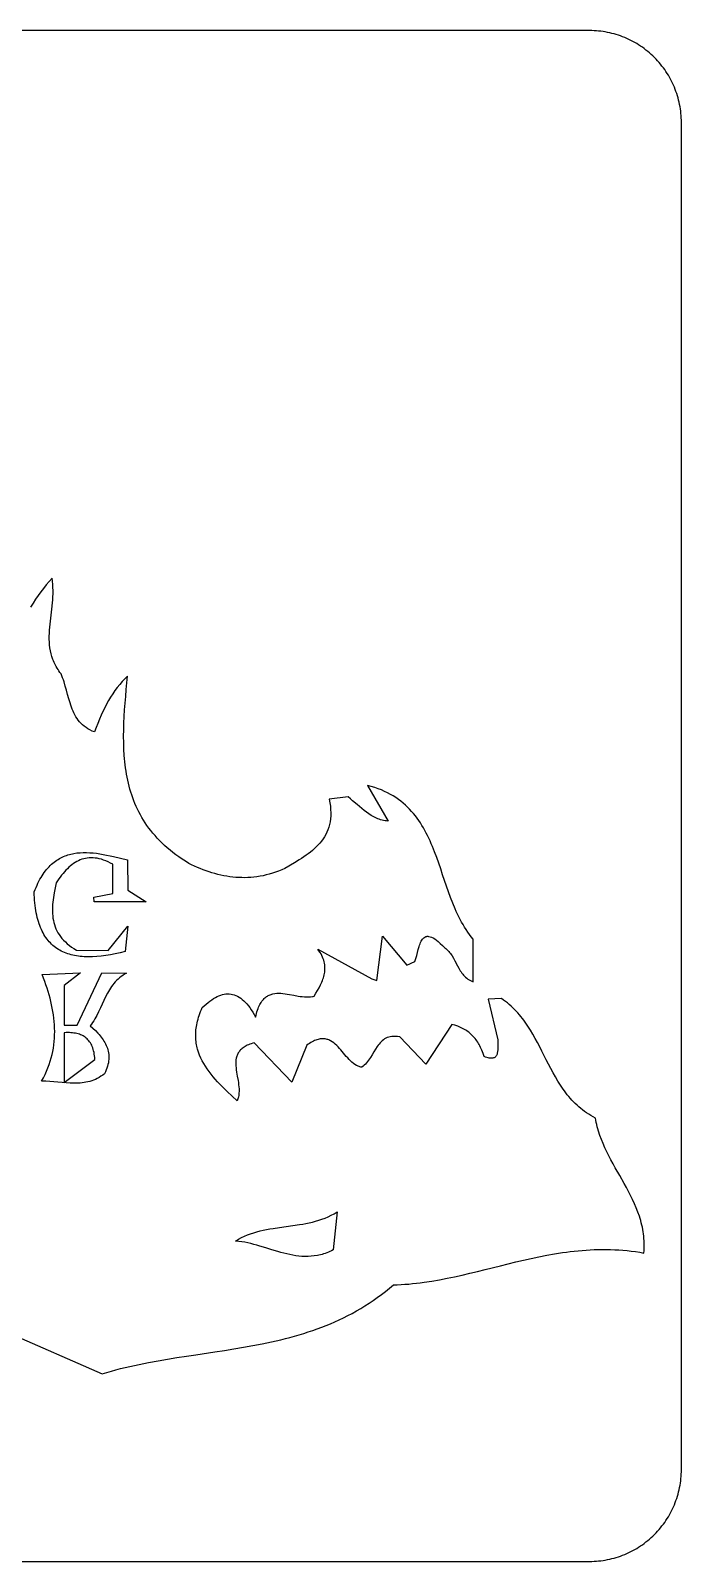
# Model space of a CAD drawing. Header units: metres. Extents: x -0.3 to 49.7, y 0.1 to 50.1.
# Drawn here: x 28.5 to 49.7, y 0.1 to 50.1 of the extents above; entities that cross this region are included whole.
import ezdxf

# ---------------------------------------------------------------- set-up
doc = ezdxf.new("R2010")
doc.units = ezdxf.units.M

msp = doc.modelspace()

# ---------------------------------------------------------------- linework, layer by layer
for points in [[(2.702571, 0.074357), (46.702571, 0.074357), (46.702571, 0.074357), (46.777063, 0.075281), (46.851332, 0.078044), (46.92535, 0.082634), (46.999084, 0.089037), (47.072505, 0.097242), (47.14558, 0.107234), (47.218281, 0.119003), (47.290575, 0.132534), (47.362432, 0.147815), (47.433822, 0.164834), (47.504714, 0.183577), (47.575076, 0.204033), (47.644879, 0.226187), (47.714091, 0.250028), (47.782682, 0.275543), (47.850621, 0.302719), (47.917878, 0.331543), (47.98442, 0.362002), (48.050219, 0.394084), (48.115242, 0.427777), (48.17946, 0.463067), (48.242842, 0.499941), (48.305356, 0.538387), (48.366973, 0.578392), (48.42766, 0.619944), (48.487389, 0.66303), (48.546127, 0.707636), (48.603845, 0.753751), (48.66051, 0.801361), (48.716094, 0.850454), (48.770565, 0.901017), (48.823891, 0.953037), (48.823891, 0.953037), (48.875912, 1.006364), (48.926474, 1.060834), (48.975567, 1.116418), (49.023177, 1.173084), (49.069292, 1.230801), (49.113899, 1.289539), (49.156984, 1.349268), (49.198536, 1.409956), (49.238541, 1.471572), (49.276987, 1.534086), (49.313862, 1.597468), (49.349151, 1.661686), (49.382844, 1.726709), (49.414926, 1.792508), (49.445386, 1.859051), (49.47421, 1.926307), (49.501385, 1.994246), (49.5269, 2.062837), (49.550741, 2.132049), (49.572895, 2.201852), (49.593351, 2.272214), (49.612094, 2.343106), (49.629113, 2.414496), (49.644394, 2.486353), (49.657925, 2.558648), (49.669694, 2.631348), (49.679687, 2.704424), (49.687891, 2.777844), (49.694294, 2.851578), (49.698884, 2.925596), (49.701647, 2.999866), (49.702571, 3.074357), (49.702571, 47.074357), (49.702571, 47.074357), (49.701647, 47.148849), (49.698884, 47.223119), (49.694294, 47.297136), (49.687891, 47.37087), (49.679687, 47.444291), (49.669694, 47.517367), (49.657925, 47.590067), (49.644394, 47.662361), (49.629113, 47.734219), (49.612094, 47.805609), (49.593351, 47.8765), (49.572895, 47.946863), (49.550741, 48.016665), (49.5269, 48.085878), (49.501385, 48.154469), (49.47421, 48.222408), (49.445386, 48.289664), (49.414926, 48.356207), (49.382844, 48.422005), (49.349151, 48.487029), (49.313862, 48.551247), (49.276987, 48.614628), (49.238541, 48.677142), (49.198536, 48.738759), (49.156984, 48.799447), (49.113899, 48.859175), (49.069292, 48.917913), (49.023177, 48.975631), (48.975567, 49.032297), (48.926474, 49.08788), (48.875912, 49.142351), (48.823891, 49.195678), (48.823891, 49.195678), (48.770565, 49.247698), (48.716094, 49.298261), (48.66051, 49.347354), (48.603845, 49.394964), (48.546127, 49.441078), (48.487389, 49.485685), (48.42766, 49.52877), (48.366973, 49.570322), (48.305356, 49.610327), (48.242842, 49.648774), (48.17946, 49.685648), (48.115242, 49.720938), (48.050219, 49.75463), (47.98442, 49.786712), (47.917878, 49.817172), (47.850621, 49.845996), (47.782682, 49.873172), (47.714091, 49.898686), (47.644879, 49.922527), (47.575076, 49.944682), (47.504714, 49.965137), (47.433822, 49.98388), (47.362432, 50.000899), (47.290575, 50.01618), (47.218281, 50.029712), (47.14558, 50.04148), (47.072505, 50.051473), (46.999084, 50.059677), (46.92535, 50.066081), (46.851332, 50.07067), (46.777063, 50.073433), (46.702571, 50.074357), (2.702571, 50.074357)], [(27.706328, 7.554878), (30.788394, 6.204264), (30.788394, 6.204264), (30.937871, 6.248777), (31.087904, 6.291284), (31.238463, 6.331882), (31.38952, 6.370669), (31.541048, 6.407745), (31.693017, 6.443207), (31.845399, 6.477154), (31.998167, 6.509684), (32.304745, 6.570888), (32.612525, 6.627604), (32.92128, 6.680621), (33.230785, 6.730725), (33.540814, 6.778703), (33.851139, 6.825342), (34.471779, 6.917751), (34.78164, 6.965096), (35.090894, 7.014249), (35.399315, 7.065998), (35.706677, 7.121129), (36.012753, 7.180431), (36.317318, 7.244689), (36.468963, 7.278923), (36.620145, 7.314691), (36.770837, 7.352092), (36.921009, 7.391224), (37.070634, 7.432185), (37.219683, 7.475075), (37.368128, 7.51999), (37.515941, 7.56703), (37.663094, 7.616292), (37.809558, 7.667876), (37.955304, 7.72188), (38.100306, 7.778402), (38.244534, 7.83754), (38.38796, 7.899392), (38.530556, 7.964058), (38.672294, 8.031636), (38.813145, 8.102223), (38.953082, 8.175918), (39.092075, 8.25282), (39.230097, 8.333027), (39.367119, 8.416638), (39.503114, 8.50375), (39.638052, 8.594462), (39.771906, 8.688872), (39.904647, 8.78708), (40.036247, 8.889182), (40.166678, 8.995279), (40.295912, 9.105467), (40.295912, 9.105467), (40.422238, 9.109602), (40.548342, 9.115783), (40.674237, 9.123931), (40.799935, 9.133965), (40.925451, 9.145804), (41.050796, 9.159368), (41.175984, 9.174577), (41.301029, 9.19135), (41.550739, 9.229268), (41.800031, 9.272479), (42.04901, 9.320339), (42.297781, 9.372207), (42.546448, 9.427437), (42.795116, 9.485389), (43.043891, 9.545417), (43.292877, 9.606881), (43.791902, 9.731538), (44.29303, 9.854217), (44.544644, 9.913207), (44.797099, 9.969773), (45.050498, 10.023271), (45.304948, 10.07306), (45.560552, 10.118496), (45.817416, 10.158936), (45.946353, 10.177082), (46.075644, 10.193737), (46.205303, 10.208822), (46.335342, 10.222256), (46.465774, 10.233958), (46.596614, 10.243849), (46.727873, 10.251848), (46.859564, 10.257874), (46.991702, 10.261848), (47.124299, 10.263688), (47.257368, 10.263315), (47.390922, 10.260647), (47.524975, 10.255606), (47.659539, 10.248109), (47.794628, 10.238078), (47.930254, 10.225431), (48.066431, 10.210088), (48.203173, 10.191969), (48.340491, 10.170993), (48.478399, 10.14708), (48.478399, 10.14708), (48.484642, 10.22758), (48.488515, 10.307222), (48.490086, 10.386032), (48.489423, 10.464032), (48.486592, 10.541246), (48.48166, 10.617697), (48.474694, 10.69341), (48.465762, 10.768408), (48.454931, 10.842714), (48.442267, 10.916352), (48.427837, 10.989345), (48.41171, 11.061718), (48.393951, 11.133494), (48.374629, 11.204696), (48.353809, 11.275348), (48.331559, 11.345474), (48.283039, 11.484241), (48.229604, 11.621186), (48.171791, 11.756497), (48.110137, 11.890364), (48.045179, 12.022976), (47.977452, 12.15452), (47.907494, 12.285186), (47.835842, 12.415163), (47.6896, 12.673805), (47.54302, 12.931956), (47.470945, 13.061319), (47.400395, 13.191126), (47.331907, 13.321565), (47.266018, 13.452826), (47.203265, 13.585097), (47.144183, 13.718567), (47.08931, 13.853425), (47.039183, 13.98986), (46.994337, 14.12806), (46.974063, 14.197881), (46.95531, 14.268215), (46.938147, 14.339084), (46.922639, 14.410512), (46.908854, 14.482524), (46.89686, 14.555142), (46.89686, 14.555142), (46.82116, 14.59476), (46.747828, 14.636214), (46.676793, 14.679448), (46.607981, 14.724406), (46.541322, 14.771031), (46.476742, 14.819269), (46.41417, 14.869062), (46.353535, 14.920354), (46.294763, 14.97309), (46.237784, 15.027213), (46.182524, 15.082668), (46.128912, 15.139398), (46.076877, 15.197347), (46.026345, 15.256459), (45.977245, 15.316678), (45.929506, 15.377948), (45.883054, 15.440212), (45.837819, 15.503416), (45.750707, 15.632414), (45.667596, 15.764494), (45.587908, 15.899208), (45.511069, 16.036106), (45.436501, 16.17474), (45.363629, 16.314661), (45.291878, 16.455421), (45.149429, 16.737662), (45.077581, 16.878245), (45.004549, 17.017872), (44.929756, 17.156095), (44.852627, 17.292464), (44.772587, 17.426531), (44.689057, 17.557848), (44.601464, 17.685965), (44.555963, 17.748683), (44.50923, 17.810434), (44.461194, 17.87116), (44.411781, 17.930806), (44.36092, 17.989316), (44.308539, 18.046633), (44.254566, 18.102702), (44.198928, 18.157466), (44.141555, 18.210869), (44.082374, 18.262856), (44.021312, 18.31337), (43.958299, 18.362355), (43.893261, 18.409755), (43.826128, 18.455514), (43.389755, 18.43945), (43.703631, 17.107827), (43.703631, 17.107827), (43.707358, 16.97313), (43.708972, 16.906943), (43.70918, 16.842752), (43.707052, 16.781476), (43.701658, 16.72403), (43.692069, 16.671333), (43.68541, 16.647052), (43.677354, 16.624301), (43.667784, 16.603197), (43.656585, 16.583852), (43.643638, 16.566382), (43.62883, 16.550902), (43.612042, 16.537526), (43.59316, 16.526369), (43.572067, 16.517545), (43.548646, 16.511169), (43.522781, 16.507356), (43.494357, 16.506221), (43.463257, 16.507877), (43.429364, 16.51244), (43.392563, 16.520024), (43.352737, 16.530744), (43.30977, 16.544715), (43.263546, 16.56205), (43.263546, 16.56205), (43.228154, 16.668543), (43.189226, 16.769089), (43.146635, 16.863799), (43.123925, 16.909001), (43.100251, 16.952785), (43.075598, 16.995165), (43.049948, 17.036156), (43.023287, 17.07577), (42.995597, 17.114023), (42.966864, 17.150927), (42.93707, 17.186496), (42.906201, 17.220745), (42.87424, 17.253686), (42.841171, 17.285335), (42.806977, 17.315704), (42.771644, 17.344808), (42.735155, 17.37266), (42.697494, 17.399274), (42.658645, 17.424664), (42.618592, 17.448843), (42.577319, 17.471827), (42.53481, 17.493627), (42.491049, 17.514259), (42.44602, 17.533736), (42.399707, 17.552072), (42.303165, 17.585375), (42.201295, 17.614279), (41.358329, 16.313971), (40.504849, 17.205028), (40.504849, 17.205028), (40.435507, 17.216544), (40.370299, 17.222688), (40.309011, 17.223722), (40.251426, 17.21991), (40.197328, 17.211515), (40.146502, 17.198799), (40.098732, 17.182027), (40.053803, 17.161461), (40.011497, 17.137364), (39.9716, 17.109999), (39.933895, 17.07963), (39.898167, 17.046519), (39.8642, 17.010929), (39.831778, 16.973124), (39.800686, 16.933367), (39.770707, 16.891921), (39.713226, 16.805013), (39.657609, 16.714506), (39.602129, 16.622503), (39.54506, 16.531111), (39.51539, 16.486301), (39.484676, 16.442433), (39.452701, 16.399769), (39.419249, 16.358574), (39.384105, 16.319109), (39.347053, 16.281638), (39.307878, 16.246425), (39.266362, 16.213732), (39.266362, 16.213732), (39.236373, 16.219161), (39.207052, 16.226341), (39.178372, 16.235197), (39.150301, 16.245652), (39.122812, 16.257631), (39.095874, 16.271058), (39.043534, 16.301954), (38.993047, 16.337731), (38.944177, 16.377784), (38.896689, 16.421505), (38.850348, 16.468288), (38.804917, 16.517525), (38.760162, 16.568612), (38.671737, 16.673902), (38.583189, 16.779305), (38.538281, 16.830531), (38.492636, 16.879966), (38.446019, 16.927002), (38.398194, 16.971032), (38.348926, 17.011449), (38.297979, 17.047648), (38.245119, 17.07902), (38.217897, 17.092708), (38.190109, 17.104961), (38.161725, 17.115704), (38.132715, 17.124861), (38.10305, 17.132358), (38.0727, 17.138116), (38.041637, 17.142062), (38.00983, 17.144118), (37.977251, 17.14421), (37.943869, 17.142261), (37.909656, 17.138195), (37.874582, 17.131937), (37.838617, 17.12341), (37.801733, 17.11254), (37.763899, 17.09925), (37.725087, 17.083463), (37.685266, 17.065106), (37.644408, 17.0441), (37.602483, 17.020372), (37.559461, 16.993844), (37.515314, 16.964441), (37.470011, 16.932088), (36.986137, 15.726539), (35.756275, 17.012283), (35.756275, 17.012283), (35.704803, 16.998034), (35.656156, 16.982828), (35.610266, 16.966689), (35.567059, 16.949639), (35.526465, 16.931701), (35.488413, 16.912897), (35.452832, 16.893251), (35.41965, 16.872785), (35.388797, 16.851522), (35.360201, 16.829484), (35.333792, 16.806695), (35.309498, 16.783176), (35.287247, 16.758952), (35.26697, 16.734043), (35.248594, 16.708474), (35.23205, 16.682267), (35.217264, 16.655445), (35.204167, 16.62803), (35.192687, 16.600045), (35.182754, 16.571513), (35.174295, 16.542457), (35.16724, 16.512898), (35.157058, 16.452368), (35.151638, 16.390104), (35.150411, 16.326288), (35.152808, 16.261102), (35.15826, 16.194727), (35.166198, 16.127347), (35.176053, 16.059141), (35.199239, 15.920984), (35.223265, 15.781711), (35.234171, 15.71211), (35.24358, 15.642777), (35.250923, 15.573891), (35.255631, 15.505636), (35.257136, 15.438194), (35.254867, 15.371745), (35.248257, 15.306472), (35.236736, 15.242557), (35.228956, 15.211166), (35.219735, 15.180182), (35.209001, 15.149628), (35.196685, 15.119528), (35.196685, 15.119528), (35.031069, 15.273138), (34.867547, 15.427704), (34.70837, 15.584071), (34.631113, 15.663193), (34.555785, 15.743081), (34.482668, 15.823842), (34.412043, 15.90558), (34.344191, 15.988401), (34.279393, 16.07241), (34.21793, 16.157713), (34.160084, 16.244416), (34.106135, 16.332624), (34.056365, 16.422443), (34.011055, 16.513977), (33.970486, 16.607333), (33.934939, 16.702616), (33.904696, 16.799931), (33.891651, 16.849384), (33.880037, 16.899384), (33.86989, 16.949945), (33.861244, 17.001081), (33.854135, 17.052803), (33.848598, 17.105126), (33.844667, 17.158063), (33.84238, 17.211626), (33.841769, 17.26583), (33.842871, 17.320686), (33.84572, 17.376209), (33.850352, 17.432412), (33.856802, 17.489307), (33.865105, 17.546908), (33.875296, 17.605228), (33.887411, 17.66428), (33.901484, 17.724078), (33.91755, 17.784635), (33.935646, 17.845964), (33.955805, 17.908077), (33.978063, 17.970989), (34.002456, 18.034712), (34.029018, 18.09926), (34.057784, 18.164645), (34.057784, 18.164645), (34.120376, 18.223935), (34.182418, 18.27919), (34.243911, 18.330371), (34.304859, 18.377433), (34.365263, 18.420334), (34.425124, 18.459032), (34.484446, 18.493485), (34.543229, 18.52365), (34.601477, 18.549484), (34.65919, 18.570946), (34.716372, 18.587992), (34.773023, 18.600581), (34.829147, 18.60867), (34.884744, 18.612216), (34.939817, 18.611177), (34.994369, 18.605511), (35.0484, 18.595176), (35.101913, 18.580128), (35.154911, 18.560325), (35.207394, 18.535726), (35.259365, 18.506287), (35.310826, 18.471966), (35.361779, 18.432721), (35.412226, 18.388509), (35.46217, 18.339288), (35.511611, 18.285015), (35.560552, 18.225649), (35.608995, 18.161145), (35.656942, 18.091463), (35.704394, 18.01656), (35.751355, 17.936393), (35.797826, 17.85092), (35.797826, 17.85092), (35.812014, 17.912577), (35.827185, 17.971086), (35.843313, 18.026523), (35.860377, 18.078961), (35.878353, 18.128473), (35.897218, 18.175135), (35.916948, 18.21902), (35.937519, 18.260202), (35.958909, 18.298756), (35.981094, 18.334755), (36.004051, 18.368274), (36.027757, 18.399386), (36.052188, 18.428166), (36.07732, 18.454688), (36.103131, 18.479025), (36.129596, 18.501252), (36.156694, 18.521444), (36.1844, 18.539673), (36.21269, 18.556014), (36.241543, 18.570542), (36.270934, 18.583329), (36.300839, 18.594451), (36.331237, 18.603982), (36.362102, 18.611995), (36.425144, 18.623764), (36.489779, 18.630352), (36.55582, 18.632351), (36.62308, 18.630353), (36.691373, 18.624952), (36.760511, 18.61674), (36.830307, 18.60631), (36.900576, 18.594253), (37.041781, 18.567633), (37.182632, 18.541619), (37.252458, 18.530322), (37.321635, 18.520953), (37.389976, 18.514107), (37.457294, 18.510376), (37.523403, 18.510351), (37.588116, 18.514627), (37.651245, 18.523794), (37.682158, 18.530398), (37.712605, 18.538447), (37.712605, 18.538447), (37.769071, 18.6304), (37.823206, 18.722053), (37.874105, 18.813582), (37.920862, 18.905161), (37.96257, 18.996963), (37.981247, 19.043002), (37.998323, 19.089163), (38.013684, 19.135467), (38.027216, 19.181935), (38.038806, 19.22859), (38.048342, 19.275454), (38.055709, 19.322548), (38.060795, 19.369893), (38.063486, 19.417513), (38.063669, 19.465428), (38.061231, 19.51366), (38.056059, 19.562231), (38.048039, 19.611163), (38.037057, 19.660478), (38.023002, 19.710197), (38.005759, 19.760342), (37.985215, 19.810935), (37.961257, 19.861998), (37.933772, 19.913553), (37.902646, 19.965621), (37.867767, 20.018223), (37.82902, 20.071383), (39.589164, 19.098443), (39.758067, 19.04531), (39.938861, 20.497964), (40.737561, 19.552173), (41.000092, 19.672084), (41.000092, 19.672084), (41.030325, 19.764266), (41.057758, 19.861969), (41.110119, 20.061852), (41.137991, 20.157991), (41.152995, 20.203789), (41.168956, 20.247569), (41.186058, 20.288954), (41.204485, 20.327565), (41.224422, 20.363026), (41.246052, 20.394959), (41.269559, 20.422986), (41.295129, 20.44673), (41.322944, 20.465813), (41.353188, 20.479858), (41.36928, 20.484873), (41.386047, 20.488487), (41.403515, 20.490652), (41.421704, 20.491322), (41.440639, 20.490449), (41.460343, 20.487987), (41.502149, 20.478103), (41.547304, 20.461292), (41.595994, 20.437179), (41.648403, 20.405384), (41.704714, 20.365531), (41.765112, 20.317241), (41.829781, 20.260137), (41.898905, 20.193842), (41.972668, 20.117979), (41.972668, 20.117979), (42.008837, 20.091087), (42.042887, 20.06216), (42.074984, 20.031351), (42.105295, 19.998812), (42.133986, 19.964696), (42.161224, 19.929158), (42.187174, 19.892349), (42.212003, 19.854422), (42.258965, 19.775828), (42.303441, 19.694599), (42.390256, 19.529133), (42.435258, 19.447342), (42.483098, 19.367813), (42.508499, 19.329278), (42.535107, 19.291767), (42.563091, 19.255432), (42.592616, 19.220428), (42.623849, 19.186907), (42.656956, 19.155021), (42.692103, 19.124925), (42.729458, 19.09677), (42.769186, 19.070709), (42.811453, 19.046897), (42.856427, 19.025485), (42.904273, 19.006626), (42.904198, 20.401842), (42.904198, 20.401842), (42.842831, 20.476474), (42.783994, 20.552777), (42.727577, 20.630676), (42.673467, 20.710096), (42.621554, 20.790962), (42.571728, 20.873199), (42.523877, 20.956733), (42.477891, 21.041487), (42.433658, 21.127388), (42.391068, 21.214359), (42.350009, 21.302327), (42.310371, 21.391215), (42.234913, 21.571455), (42.163806, 21.75448), (42.096163, 21.939688), (42.031097, 22.12648), (41.905143, 22.502415), (41.84248, 22.690358), (41.778844, 22.877485), (41.713347, 23.063196), (41.645101, 23.24689), (41.573219, 23.427968), (41.535637, 23.517338), (41.496813, 23.605829), (41.456636, 23.693365), (41.414995, 23.779873), (41.37178, 23.865276), (41.326879, 23.949501), (41.280182, 24.032471), (41.231577, 24.114112), (41.180954, 24.194348), (41.128201, 24.273106), (41.073208, 24.350309), (41.015864, 24.425883), (40.956058, 24.499752), (40.893678, 24.571843), (40.828614, 24.642079), (40.760756, 24.710386), (40.689991, 24.776689), (40.616209, 24.840912), (40.5393, 24.902981), (40.459152, 24.962821), (40.375654, 25.020357), (40.288696, 25.075513), (40.198166, 25.128215), (40.103953, 25.178388), (40.005947, 25.225956), (39.904037, 25.270845), (39.798111, 25.31298), (39.688059, 25.352285), (39.57377, 25.388686), (39.455132, 25.422108), (40.127231, 24.256743), (40.127231, 24.256743), (40.075285, 24.261088), (40.024573, 24.267703), (39.975041, 24.276492), (39.926637, 24.287358), (39.87931, 24.300205), (39.833007, 24.314937), (39.787675, 24.331457), (39.743263, 24.34967), (39.699717, 24.369478), (39.656986, 24.390787), (39.615017, 24.413499), (39.573759, 24.437519), (39.493162, 24.489094), (39.414778, 24.544745), (39.338187, 24.603699), (39.262972, 24.665188), (39.114993, 24.79269), (38.967492, 24.92109), (38.892875, 24.983701), (38.817122, 25.044228), (38.200008, 24.975454), (38.200008, 24.975454), (38.222921, 24.855396), (38.239208, 24.740112), (38.24909, 24.629441), (38.252791, 24.523223), (38.250534, 24.421297), (38.242541, 24.323503), (38.229038, 24.229681), (38.210245, 24.139671), (38.186387, 24.053313), (38.157686, 23.970445), (38.124366, 23.890908), (38.086649, 23.814542), (38.044759, 23.741186), (37.998919, 23.670679), (37.949352, 23.602862), (37.89628, 23.537575), (37.839928, 23.474656), (37.780519, 23.413946), (37.718274, 23.355285), (37.653418, 23.298511), (37.586173, 23.243466), (37.516763, 23.189987), (37.445411, 23.137916), (37.37234, 23.087092), (37.297772, 23.037355), (37.221931, 22.988543), (37.067323, 22.893059), (36.752647, 22.706151), (36.752647, 22.706151), (36.650632, 22.66144), (36.548844, 22.620567), (36.447285, 22.58347), (36.345959, 22.550086), (36.244868, 22.520355), (36.144016, 22.494214), (36.043405, 22.471601), (35.943039, 22.452455), (35.842921, 22.436712), (35.743053, 22.424312), (35.643438, 22.415192), (35.544081, 22.40929), (35.444983, 22.406545), (35.346147, 22.406894), (35.247578, 22.410276), (35.149276, 22.416628), (35.051247, 22.425889), (34.953492, 22.437996), (34.856015, 22.452888), (34.758819, 22.470502), (34.661906, 22.490778), (34.56528, 22.513652), (34.468943, 22.539062), (34.3729, 22.566948), (34.277152, 22.597246), (34.181702, 22.629896), (34.086555, 22.664834), (33.991712, 22.701999), (33.897177, 22.741329), (33.802953, 22.782763), (33.709042, 22.826237), (33.615449, 22.871691), (33.615449, 22.871691), (33.504107, 22.941195), (33.39651, 23.011859), (33.2926, 23.083665), (33.192317, 23.156598), (33.095605, 23.230643), (33.002405, 23.305783), (32.912659, 23.382002), (32.826309, 23.459284), (32.743296, 23.537614), (32.663564, 23.616975), (32.587053, 23.697352), (32.513705, 23.778728), (32.443463, 23.861088), (32.376268, 23.944416), (32.312063, 24.028696), (32.250789, 24.113911), (32.192387, 24.200047), (32.136801, 24.287086), (32.083972, 24.375014), (32.033841, 24.463814), (31.986351, 24.55347), (31.941444, 24.643966), (31.899061, 24.735287), (31.859145, 24.827417), (31.821637, 24.920338), (31.786479, 25.014037), (31.753613, 25.108496), (31.722982, 25.2037), (31.694526, 25.299633), (31.668189, 25.396278), (31.643911, 25.493621), (31.621634, 25.591645), (31.601302, 25.690333), (31.582855, 25.789671), (31.566235, 25.889642), (31.551384, 25.990231), (31.538245, 26.091421), (31.526759, 26.193196), (31.516868, 26.295541), (31.508514, 26.39844), (31.496184, 26.605834), (31.489305, 26.815251), (31.487412, 27.026565), (31.49004, 27.239647), (31.496725, 27.45437), (31.507001, 27.670606), (31.520405, 27.888229), (31.53647, 28.10711), (31.554733, 28.327123), (31.574729, 28.548139), (31.61806, 28.992674), (31.61806, 28.992674), (31.527599, 28.905289), (31.441243, 28.814388), (31.358767, 28.719959), (31.279946, 28.621989), (31.204556, 28.520467), (31.13237, 28.415381), (31.063164, 28.306718), (30.996712, 28.194467), (30.93279, 28.078615), (30.871172, 27.959151), (30.811632, 27.836063), (30.753947, 27.709338), (30.697889, 27.578965), (30.643235, 27.444931), (30.58976, 27.307225), (30.537237, 27.165834), (30.537237, 27.165834), (30.460658, 27.196715), (30.389061, 27.230962), (30.322221, 27.268423), (30.259914, 27.308944), (30.201915, 27.352375), (30.148001, 27.398562), (30.097946, 27.447352), (30.051526, 27.498593), (30.008517, 27.552134), (29.968694, 27.60782), (29.931833, 27.6655), (29.89771, 27.725021), (29.866099, 27.786231), (29.836778, 27.848977), (29.80952, 27.913107), (29.784102, 27.978467), (29.760299, 28.044907), (29.737887, 28.112272), (29.696338, 28.249172), (29.65766, 28.387946), (29.620056, 28.527374), (29.581732, 28.666237), (29.540891, 28.803315), (29.518966, 28.870803), (29.495739, 28.937386), (29.470985, 29.002914), (29.44448, 29.067233), (29.44448, 29.067233), (29.409145, 29.113467), (29.375875, 29.159789), (29.344616, 29.2062), (29.315316, 29.252698), (29.287922, 29.299283), (29.262381, 29.345955), (29.238642, 29.392713), (29.21665, 29.439558), (29.196354, 29.486488), (29.177701, 29.533503), (29.145111, 29.627788), (29.118459, 29.722409), (29.097325, 29.817363), (29.081285, 29.912648), (29.069918, 30.008259), (29.062803, 30.104195), (29.059518, 30.200452), (29.059641, 30.297027), (29.062751, 30.393917), (29.068427, 30.491119), (29.076245, 30.588629), (29.096626, 30.784565), (29.120522, 30.981698), (29.144558, 31.180006), (29.165362, 31.379463), (29.173498, 31.479615), (29.179561, 31.580045), (29.18313, 31.68075), (29.183782, 31.781727), (29.181096, 31.882974), (29.174651, 31.984486), (29.164025, 32.086261), (29.148796, 32.188296), (29.148796, 32.188296), (29.055121, 32.079529), (28.963243, 31.968485), (28.873126, 31.85502), (28.784736, 31.738992), (28.698034, 31.620258), (28.612987, 31.498675), (28.529558, 31.3741), (28.447711, 31.24639)], [(31.614375, 22.984134), (31.622387, 21.998343), (32.223625, 21.615961), (30.525673, 21.615961), (30.519448, 21.770638), (31.134959, 21.888735), (31.132617, 22.843988), (31.132617, 22.843988), (31.05524, 22.885798), (30.979461, 22.922797), (30.905246, 22.955072), (30.832564, 22.982712), (30.761381, 23.005807), (30.691664, 23.024443), (30.623382, 23.038711), (30.5565, 23.048698), (30.490988, 23.054493), (30.426811, 23.056185), (30.363937, 23.053862), (30.302334, 23.047612), (30.241968, 23.037525), (30.182807, 23.023688), (30.124819, 23.006191), (30.06797, 22.985121), (30.012228, 22.960568), (29.95756, 22.93262), (29.903934, 22.901365), (29.851316, 22.866893), (29.799674, 22.829291), (29.748976, 22.788648), (29.699188, 22.745053), (29.650278, 22.698595), (29.602213, 22.649361), (29.554961, 22.59744), (29.508489, 22.542921), (29.462763, 22.485893), (29.417752, 22.426444), (29.373422, 22.364663), (29.329741, 22.300637), (29.286677, 22.234456), (29.286677, 22.234456), (29.250416, 22.073995), (29.218675, 21.915092), (29.204892, 21.836328), (29.192709, 21.758077), (29.182283, 21.68038), (29.173771, 21.603279), (29.16733, 21.526814), (29.163116, 21.451027), (29.161287, 21.375958), (29.161998, 21.30165), (29.165408, 21.228142), (29.171672, 21.155477), (29.180947, 21.083694), (29.19339, 21.012837), (29.209159, 20.942944), (29.228409, 20.874059), (29.251297, 20.806221), (29.277981, 20.739472), (29.308617, 20.673853), (29.343361, 20.609405), (29.382372, 20.546169), (29.425804, 20.484187), (29.473816, 20.4235), (29.526563, 20.364148), (29.584203, 20.306173), (29.646893, 20.249615), (29.714789, 20.194517), (29.788047, 20.140919), (29.866826, 20.088863), (29.951281, 20.038389), (30.985338, 20.028931), (31.622387, 20.823565), (31.538284, 19.993847), (31.538284, 19.993847), (31.373753, 19.95329), (31.21295, 19.917811), (31.055965, 19.887557), (30.902889, 19.862673), (30.753811, 19.843308), (30.608821, 19.829606), (30.468009, 19.821715), (30.331465, 19.819781), (30.264821, 19.821094), (30.199279, 19.82395), (30.134848, 19.828369), (30.07154, 19.834369), (30.009367, 19.841968), (29.94834, 19.851184), (29.888469, 19.862035), (29.829767, 19.874541), (29.772244, 19.888719), (29.715912, 19.904587), (29.660781, 19.922165), (29.606864, 19.941469), (29.554172, 19.962519), (29.502714, 19.985333), (29.452504, 20.009929), (29.403552, 20.036325), (29.355869, 20.06454), (29.309467, 20.094591), (29.264357, 20.126499), (29.220549, 20.160279), (29.178056, 20.195952), (29.136889, 20.233535), (29.097059, 20.273046), (29.058576, 20.314504), (29.021453, 20.357927), (28.9857, 20.403334), (28.95133, 20.450742), (28.918352, 20.500171), (28.886778, 20.551637), (28.85662, 20.605161), (28.827889, 20.660759), (28.800596, 20.71845), (28.774752, 20.778253), (28.750368, 20.840186), (28.727457, 20.904267), (28.706028, 20.970515), (28.686093, 21.038947), (28.667664, 21.109582), (28.650752, 21.182439), (28.635367, 21.257535), (28.621522, 21.334889), (28.609227, 21.41452), (28.598494, 21.496445), (28.589334, 21.580683), (28.581758, 21.667252), (28.575777, 21.756171), (28.571403, 21.847458), (28.568647, 21.94113), (28.568647, 21.94113), (28.597886, 22.01684), (28.627984, 22.089767), (28.658929, 22.159955), (28.690705, 22.227446), (28.723301, 22.292286), (28.756702, 22.354516), (28.790896, 22.414181), (28.825868, 22.471324), (28.861606, 22.525987), (28.898096, 22.578215), (28.935324, 22.628051), (28.973278, 22.675538), (29.011944, 22.720719), (29.051309, 22.763639), (29.091358, 22.80434), (29.13208, 22.842865), (29.17346, 22.879259), (29.215485, 22.913564), (29.258141, 22.945824), (29.301416, 22.976082), (29.345295, 23.004382), (29.389766, 23.030766), (29.434815, 23.055279), (29.480429, 23.077964), (29.526594, 23.098864), (29.573297, 23.118022), (29.620525, 23.135482), (29.668264, 23.151288), (29.7165, 23.165482), (29.765221, 23.178108), (29.814413, 23.189209), (29.864063, 23.198829), (29.964681, 23.213799), (30.06697, 23.223364), (30.170821, 23.227872), (30.276127, 23.227669), (30.382783, 23.223103), (30.49068, 23.214521), (30.599711, 23.202269), (30.70977, 23.186694), (30.820749, 23.168144), (30.932541, 23.146966), (31.045039, 23.123507), (31.158137, 23.098113), (31.3857, 23.04291), (31.614375, 22.984134)], [(28.829622, 19.239751), (30.084322, 19.296084), (29.550817, 18.883481), (29.550817, 17.586701), (29.966649, 17.586701), (30.77662, 19.296084), (31.580504, 19.282453), (31.580504, 19.282453), (31.519063, 19.249715), (31.460993, 19.214312), (31.406112, 19.176378), (31.354242, 19.136044), (31.305202, 19.093442), (31.258813, 19.048704), (31.214895, 19.001962), (31.173268, 18.953349), (31.133752, 18.902996), (31.096167, 18.851035), (31.060335, 18.797598), (31.026074, 18.742818), (30.993205, 18.686826), (30.961549, 18.629754), (30.901154, 18.512901), (30.843451, 18.393313), (30.787002, 18.272048), (30.730367, 18.150161), (30.67211, 18.028709), (30.610791, 17.908747), (30.578534, 17.849656), (30.544972, 17.791333), (30.509926, 17.733912), (30.473215, 17.677523), (30.43466, 17.622299), (30.394081, 17.568372), (30.394081, 17.568372), (30.483269, 17.489973), (30.56789, 17.409848), (30.647214, 17.327815), (30.684662, 17.286026), (30.720512, 17.243691), (30.754672, 17.200787), (30.787052, 17.157292), (30.817561, 17.113182), (30.846107, 17.068436), (30.872598, 17.023029), (30.896945, 16.976939), (30.919055, 16.930143), (30.938837, 16.882618), (30.9562, 16.834342), (30.971052, 16.785291), (30.983304, 16.735443), (30.992862, 16.684774), (30.999637, 16.633262), (31.003536, 16.580884), (31.004469, 16.527618), (31.002345, 16.473439), (30.997071, 16.418325), (30.988558, 16.362254), (30.976713, 16.305203), (30.961445, 16.247148), (30.942664, 16.188067), (30.920277, 16.127936), (30.894195, 16.066734), (30.864325, 16.004437), (30.864325, 16.004437), (30.806429, 15.958915), (30.74787, 15.917753), (30.688673, 15.880759), (30.628864, 15.847743), (30.568468, 15.818512), (30.50751, 15.792874), (30.446016, 15.77064), (30.384012, 15.751616), (30.321522, 15.735613), (30.258573, 15.722437), (30.195189, 15.711898), (30.131397, 15.703804), (30.067221, 15.697963), (30.002687, 15.694185), (29.93782, 15.692278), (29.872646, 15.69205), (29.741479, 15.695866), (29.609388, 15.704101), (29.476578, 15.715223), (29.343251, 15.727702), (29.209611, 15.740004), (29.075861, 15.750598), (28.942206, 15.757953), (28.808848, 15.760536), (28.808848, 15.760536), (28.867206, 15.869081), (28.920885, 15.977502), (28.96998, 16.085812), (29.014588, 16.194026), (29.054804, 16.302156), (29.090723, 16.410217), (29.122441, 16.518222), (29.150054, 16.626184), (29.173657, 16.734117), (29.193346, 16.842035), (29.209216, 16.949951), (29.221363, 17.057878), (29.229882, 17.165831), (29.23487, 17.273823), (29.236421, 17.381866), (29.234631, 17.489976), (29.229596, 17.598165), (29.221411, 17.706447), (29.210172, 17.814836), (29.195974, 17.923345), (29.178913, 18.031987), (29.159085, 18.140777), (29.136586, 18.249727), (29.111509, 18.358852), (29.083952, 18.468165), (29.05401, 18.577679), (29.021779, 18.687408), (28.987353, 18.797365), (28.950829, 18.907565), (28.912302, 19.01802), (28.871868, 19.128744), (28.829622, 19.239751)], [(29.551222, 17.342967), (29.550817, 15.718092), (30.549078, 16.467004), (30.549078, 16.467004), (30.544729, 16.527944), (30.538525, 16.58649), (30.530479, 16.642663), (30.520602, 16.696488), (30.508907, 16.747987), (30.495406, 16.797183), (30.480113, 16.844099), (30.463039, 16.888758), (30.444196, 16.931183), (30.423597, 16.971396), (30.401255, 17.009421), (30.377181, 17.045281), (30.351389, 17.078997), (30.32389, 17.110594), (30.294697, 17.140094), (30.263823, 17.167521), (30.231279, 17.192896), (30.197078, 17.216243), (30.161232, 17.237584), (30.123755, 17.256944), (30.084657, 17.274344), (30.043952, 17.289807), (30.001653, 17.303357), (29.95777, 17.315015), (29.912317, 17.324806), (29.865307, 17.332753), (29.816751, 17.338877), (29.766662, 17.343201), (29.715052, 17.34575), (29.661934, 17.346545), (29.60732, 17.34561), (29.551222, 17.342967)], [(38.460444, 11.488647), (38.329352, 10.248581), (38.329352, 10.248581), (38.277256, 10.222114), (38.225319, 10.197606), (38.173537, 10.175008), (38.121904, 10.154276), (38.070418, 10.13536), (38.019074, 10.118214), (37.967867, 10.102791), (37.916795, 10.089043), (37.865852, 10.076924), (37.815036, 10.066386), (37.713763, 10.049866), (37.612945, 10.039105), (37.512549, 10.033726), (37.412542, 10.033352), (37.312891, 10.037606), (37.213564, 10.046109), (37.114529, 10.058486), (37.015753, 10.074359), (36.917203, 10.09335), (36.818846, 10.115083), (36.720651, 10.13918), (36.622585, 10.165264), (36.524614, 10.192957), (36.32883, 10.251663), (36.13304, 10.312281), (35.936983, 10.371792), (35.838772, 10.400189), (35.740397, 10.427178), (35.641825, 10.452382), (35.543023, 10.475422), (35.443959, 10.495923), (35.3446, 10.513506), (35.244914, 10.527794), (35.144867, 10.538411), (35.144867, 10.538411), (35.239834, 10.59594), (35.336391, 10.648073), (35.434434, 10.695171), (35.533862, 10.737594), (35.634569, 10.7757), (35.736454, 10.809852), (35.839412, 10.840407), (35.943342, 10.867727), (36.048138, 10.892171), (36.153699, 10.9141), (36.259921, 10.933872), (36.3667, 10.951849), (36.58152, 10.983856), (36.797331, 11.012999), (37.013309, 11.042159), (37.228628, 11.074215), (37.335782, 11.092229), (37.442461, 11.112048), (37.548563, 11.13403), (37.653983, 11.158536), (37.75862, 11.185926), (37.862369, 11.21656), (37.965127, 11.250799), (38.066791, 11.289001), (38.167258, 11.331527), (38.266425, 11.378736), (38.364188, 11.43099), (38.460444, 11.488647)]]:
    msp.add_lwpolyline(points)

doc.saveas('drawing.dxf')
